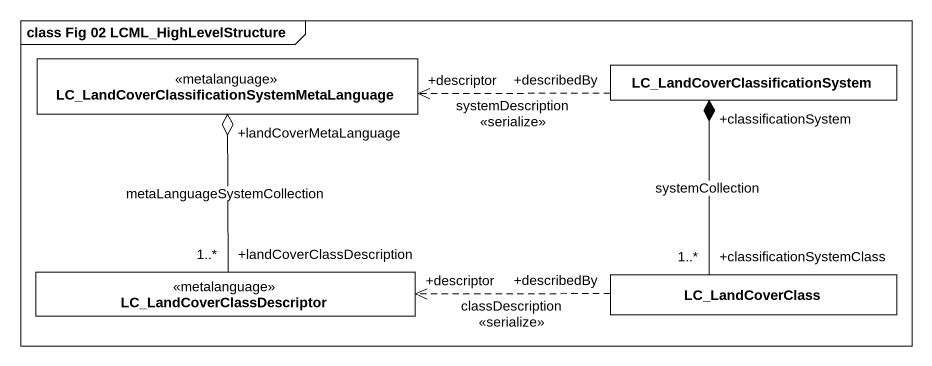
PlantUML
@startuml
mainframe class Fig 02 LCML_HighLevelStructure
hide circle
hide empty members
class "LC_LandCoverClassificationSystemMetaLanguage" as LC_LandCoverClassificationSy <<metalanguage>> #FFFFFF
class "LC_LandCoverClassificationSystem" as LC_LandCoverClassificationSy_2 #FFFFFF
class LC_LandCoverClassDescriptor <<metalanguage>> #FFFFFF
class LC_LandCoverClass #FFFFFF
LC_LandCoverClassificationSy_2 "+describedBy" .left.> "+descriptor" LC_LandCoverClassificationSy : systemDescription\n<<serialize>>
LC_LandCoverClassDescriptor "+landCoverClassDescription\n1..*" -up-o "+landCoverMetaLanguage" LC_LandCoverClassificationSy : metaLanguageSystemCollection
LC_LandCoverClass "+classificationSystemClass\n1..*" -up-* "+classificationSystem" LC_LandCoverClassificationSy_2 : systemCollection
LC_LandCoverClass "+describedBy" .left.> "+descriptor" LC_LandCoverClassDescriptor : classDescription\n<<serialize>>
@enduml
